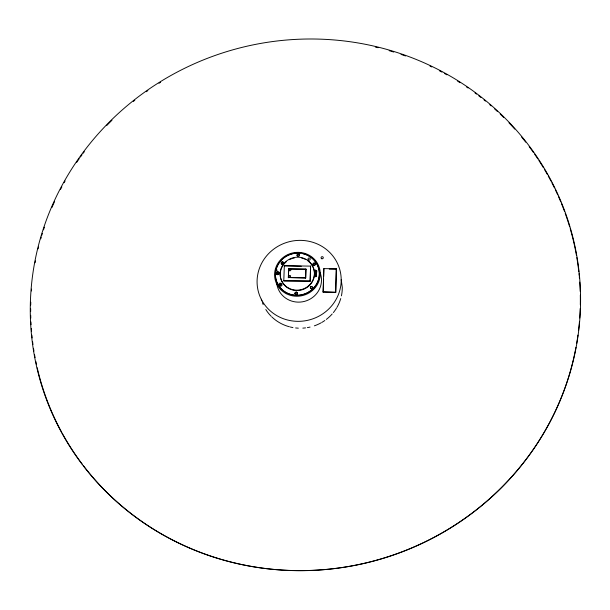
<?xml version="1.0" encoding="UTF-8"?>
<svg xmlns="http://www.w3.org/2000/svg" width="610" height="610" viewBox="0 0 610 610"><rect width="100%" height="100%" fill="white"/><g stroke="black" fill="none" stroke-linecap="round" stroke-linejoin="round"><path stroke-width="0.91" d="M335.713 292.525L336.331 268.789L323.849 268.613L323.094 291.946L335.713 292.525L336.331 268.789M323.17 292.327L323.59 279.281M323.681 276.483L323.849 268.613M310.139 281.233L310.604 266.12L284.329 265.762L283.787 280.844L310.139 281.233L310.604 266.12M305.671 278.046L305.93 269.04L288.683 268.804L288.324 277.535L305.671 278.046L305.93 269.04M288.4 277.794L288.683 268.804M315.751 275.354L316.049 270.459L316.62 270.482L316.453 275.994L315.751 275.354L316.453 275.994M315.881 275.972L316.178 271.084L316.75 271.107M316.323 275.377L316.62 270.482M277.329 272.952L277.786 273.562L277.817 272.769M301.287 266.257L284.329 265.762M329.27 269.094L336.392 269.193M288.759 269.071L305.991 269.307M288.324 277.535L305.61 277.786M310.078 280.974L283.787 280.844M323.094 291.946L335.652 292.137M341.204 279.632A42.181 40.374 -14.7 0 1 278.435 316.521A42.181 40.374 -14.7 0 1 277.786 246.417A42.181 40.374 -14.7 0 1 341.204 279.632L342.286 287.363A41.236 39.559 -14.7 0 1 341.417 295.858M576.824 257.572A275.522 264.839 -14.7 0 1 578.806 271.801M579.004 273.692A275.522 264.839 -14.7 0 1 579.195 275.59M579.286 276.536A275.522 264.839 -14.7 0 1 579.447 278.389M579.736 282.102A275.522 264.839 -14.7 0 1 580.217 291.458M580.316 295.225A275.522 264.839 -14.7 0 1 580.316 304.703M580.217 308.5A275.522 264.839 -14.7 0 1 579.729 318.023M579.431 321.828A275.522 264.839 -14.7 0 1 578.562 330.376M577.952 335.103A275.522 264.839 -14.7 0 1 576.648 343.567M575.977 347.303A275.522 264.839 -14.7 0 1 366.892 562.771A275.522 264.839 -14.7 0 1 83.318 465.575M82.152 464.042A275.522 264.839 -14.7 0 1 62.09 432.993M61.64 432.162A275.522 264.839 -14.7 0 1 37.21 367.784M36.394 364.117A275.522 264.839 -14.7 0 1 35.815 361.349M35.083 357.643A275.522 264.839 -14.7 0 1 34.572 354.852M33.939 351.116A275.522 264.839 -14.7 0 1 33.504 348.302M32.971 344.551A275.522 264.839 -14.7 0 1 32.604 341.73M32.162 337.955A275.522 264.839 -14.7 0 1 31.872 335.126M31.529 331.344A275.522 264.839 -14.7 0 1 31.316 328.515M31.072 324.733A275.522 264.839 -14.7 0 1 30.927 321.905M30.782 318.138A275.522 264.839 -14.7 0 1 30.713 315.309M30.668 311.558A275.522 264.839 -14.7 0 1 30.668 308.744M30.721 305.015A275.522 264.839 -14.7 0 1 30.79 302.224M31.392 290.978A275.522 264.839 -14.7 0 1 31.545 289.087M35.09 262.742A275.522 264.839 -14.7 0 1 35.449 260.874M38.094 248.842A275.522 264.839 -14.7 0 1 38.552 247.004M40.756 238.83A275.522 264.839 -14.7 0 1 41.282 237.031M41.816 235.239A275.522 264.839 -14.7 0 1 42.357 233.455M43.501 229.863A275.522 264.839 -14.7 0 1 44.4 227.164M51.911 207.552A275.522 264.839 -14.7 0 1 54.633 201.422M60.527 189.382A275.522 264.839 -14.7 0 1 61.869 186.851M64.149 182.665A275.522 264.839 -14.7 0 1 65.087 181.01M76.563 162.542A275.522 264.839 -14.7 0 1 79.269 158.638M80.375 157.083A275.522 264.839 -14.7 0 1 82.045 154.765M83.181 153.232A275.522 264.839 -14.7 0 1 84.325 151.699M106.643 125.614A275.522 264.839 -14.7 0 1 111.973 120.261M133.308 101.451A275.522 264.839 -14.7 0 1 134.81 100.269M146.308 91.713A275.522 264.839 -14.7 0 1 147.872 90.615M158.981 83.28A275.522 264.839 -14.7 0 1 160.59 82.274M375.325 47.046A275.522 264.839 -14.7 0 1 378.093 47.717M389.149 50.676A275.522 264.839 -14.7 0 1 393.732 52.041M401.006 54.397A275.522 264.839 -14.7 0 1 405.513 55.975M430.027 66.124A275.522 264.839 -14.7 0 1 431.728 66.932M439.368 70.752A275.522 264.839 -14.7 0 1 441.892 72.087M444.408 73.444A275.522 264.839 -14.7 0 1 446.916 74.832M457.622 81.168A275.522 264.839 -14.7 0 1 460.054 82.701M466.452 86.91A275.522 264.839 -14.7 0 1 468.03 87.985M475.015 92.972A275.522 264.839 -14.7 0 1 476.54 94.108M478.812 95.823A275.522 264.839 -14.7 0 1 481.061 97.569M484.02 99.918A275.522 264.839 -14.7 0 1 485.461 101.092M489.769 104.684A275.522 264.839 -14.7 0 1 491.187 105.911M494.71 109.022A275.522 264.839 -14.7 0 1 497.501 111.561M500.261 114.146A275.522 264.839 -14.7 0 1 503.654 117.433M508.984 122.839A275.522 264.839 -14.7 0 1 514.787 129.106M521.58 137.006A275.522 264.839 -14.7 0 1 525.728 142.153M529.167 146.629A275.522 264.839 -14.7 0 1 530.288 148.138M530.837 148.886A275.522 264.839 -14.7 0 1 533.582 152.698M534.665 154.246A275.522 264.839 -14.7 0 1 537.845 158.935M538.889 160.522A275.522 264.839 -14.7 0 1 543.441 167.773M544.425 169.412A275.522 264.839 -14.7 0 1 547.307 174.376M548.245 176.046A275.522 264.839 -14.7 0 1 550.975 181.101M551.867 182.802A275.522 264.839 -14.7 0 1 554.452 187.933M555.283 189.657A275.522 264.839 -14.7 0 1 557.708 194.864M558.493 196.611A275.522 264.839 -14.7 0 1 560.75 201.872M561.474 203.626A275.522 264.839 -14.7 0 1 564.563 211.563M565.203 213.325A275.522 264.839 -14.7 0 1 569.656 226.806M570.19 228.628A275.522 264.839 -14.7 0 1 576.496 255.681M276.772 272.35A1.433 1.365 -17.5 0 1 279.09 272.883A1.433 1.365 -17.5 0 1 277.55 274.698A1.433 1.365 -17.5 0 1 276.528 272.632M340.738 298.542A41.236 39.559 -14.7 0 1 336.918 307.432M336.461 308.187A41.236 39.559 -14.7 0 1 333.373 312.556M332.214 313.929A41.236 39.559 -14.7 0 1 326.312 319.419M324.848 320.494A41.236 39.559 -14.7 0 1 321.805 322.431M321.02 322.873A41.236 39.559 -14.7 0 1 314.379 325.831M310.04 327.082A41.236 39.559 -14.7 0 1 307.356 327.623M305.549 327.883A41.236 39.559 -14.7 0 1 302.834 328.127M298.328 328.157A41.236 39.559 -14.7 0 1 295.614 327.944M292.93 327.555A41.236 39.559 -14.7 0 1 290.299 327.006M289.437 326.785A41.236 39.559 -14.7 0 1 271.808 316.903M271.13 316.239A41.236 39.559 -14.7 0 1 265.815 309.529M263.177 304.52A41.236 39.559 -14.7 0 1 262.468 302.766M261.842 300.982A41.236 39.559 -14.7 0 1 261.316 299.19M320.029 272.449A22.494 21.533 -14.7 0 1 304.581 301.355A22.494 21.533 -14.7 0 1 276.826 283.902M307.989 260.943A17.187 16.417 -14.7 0 1 312.129 282.117A17.187 16.417 -14.7 0 1 290.779 289.43A17.187 16.417 -14.7 0 1 280.791 270.26M281.035 269.429A17.187 16.417 -14.7 0 1 282.476 266.25M282.933 265.51A17.187 16.417 -14.7 0 1 286.486 261.591M289.46 259.639A17.187 16.417 -14.7 0 1 291.938 258.579M292.785 258.312A17.187 16.417 -14.7 0 1 294.531 257.908M301.622 258.045A17.187 16.417 -14.7 0 1 305.762 259.555M302.865 253.714A22.044 21.06 -14.7 0 1 318.138 280.89A22.044 21.06 -14.7 0 1 288.263 293.692A22.044 21.06 -14.7 0 1 278.328 264.221M278.816 263.428A22.044 21.06 -14.7 0 1 285.488 256.81M286.288 256.314A22.044 21.06 -14.7 0 1 293.944 253.508M295.575 253.28A22.044 21.06 -14.7 0 1 300.059 253.264M316.537 272.304C316.689 274.012 316.689 269.246 316.537 272.304M316.369 274.919C316.498 276.871 316.544 271.93 316.369 274.919M315.126 275.179L315.69 275.301L315.126 275.179M315.423 276.574L315.98 276.688L315.423 276.574M276.361 270.161C276.833 271.755 277.68 269.056 276.361 270.161M315.408 270.184L315.942 270.375L315.408 270.184M315.705 271.572L316.232 271.77L315.705 271.572M280.066 285.327L279.769 285.289A1.144 1.098 -17.7 0 1 279.342 283.437A1.144 1.098 -17.7 0 1 281.225 283.963L281.256 284.245A1.144 1.098 -17.7 0 1 280.066 285.327M295.225 293.845L295.103 293.288A1.151 1.106 -15.7 0 1 297.367 293.067L297.39 293.357A1.151 1.106 -15.7 0 1 295.225 293.845L295.11 293.357A1.151 1.106 -15.7 0 1 296.696 292.335A1.151 1.106 -15.7 0 1 297.108 294.096A1.151 1.106 -15.7 0 1 295.248 293.913L295.225 293.845M189.458 547.986A275.834 265.106 -14.7 0 0 579.5 276.147A275.834 265.106 -14.7 0 0 147.315 90.272A275.834 265.106 -14.7 0 0 189.458 547.986M308.698 260.089A1.144 1.09 -12.5 0 0 310.254 258.892A1.144 1.09 -12.5 0 0 308.416 258.221A1.144 1.09 -12.5 0 0 308.698 260.089M321.752 258.731A1.121 1.067 -10.7 0 0 323.285 257.572A1.121 1.067 -10.7 0 0 321.493 256.901A1.121 1.067 -10.7 0 0 321.752 258.731M277.253 274.492A1.433 1.365 -17.5 0 0 279.075 272.83A1.433 1.365 -17.5 0 0 276.719 272.182A1.433 1.365 -17.5 0 0 277.253 274.492M289.399 277.1A0.915 0.869 -15.9 0 0 290.596 276.094A0.915 0.869 -15.9 0 0 289.11 275.621A0.915 0.869 -15.9 0 0 289.399 277.1M289.506 270.68A0.907 0.869 -15.6 0 0 290.863 269.887A0.907 0.869 -15.6 0 0 289.498 269.17A0.907 0.869 -15.6 0 0 289.506 270.68M295.873 294.302A1.151 1.106 -15.7 0 0 297.344 292.991A1.151 1.106 -15.7 0 0 295.454 292.434A1.151 1.106 -15.7 0 0 295.873 294.302M297.787 256.208A1.144 1.083 -13.9 0 0 299.312 254.988A1.144 1.083 -13.9 0 0 297.474 254.355A1.144 1.083 -13.9 0 0 297.787 256.208M311.001 288.416A1.029 0.991 -13 0 0 312.404 287.333A1.029 0.991 -13 0 0 310.749 286.723A1.029 0.991 -13 0 0 311.001 288.416M280.348 285.96A1.144 1.098 -17.6 0 0 282.018 284.9A1.144 1.098 -17.6 0 0 280.272 284.054A1.144 1.098 -17.6 0 0 280.348 285.96M313.616 265.083A1.144 1.09 -11.9 0 0 315.324 264.107A1.144 1.09 -11.9 0 0 313.616 263.192A1.144 1.09 -11.9 0 0 313.616 265.083M281.812 263.947A1.144 1.09 -16.3 0 0 283.482 262.902A1.144 1.09 -16.3 0 0 281.744 262.056A1.144 1.09 -16.3 0 0 281.812 263.947M311.016 288.5A1.029 0.991 -13 0 0 312.419 287.417A1.029 0.991 -13 0 0 310.764 286.807A1.029 0.991 -13 0 0 311.016 288.5M281.835 264.031A1.144 1.083 -16.3 0 0 283.513 262.986A1.144 1.083 -16.3 0 0 281.774 262.14A1.144 1.083 -16.3 0 0 281.835 264.031M297.81 256.299A1.144 1.083 -13.9 0 0 299.335 255.071A1.144 1.083 -13.9 0 0 297.497 254.446A1.144 1.083 -13.9 0 0 297.81 256.299M313.631 265.167A1.144 1.09 -11.9 0 0 315.347 264.191A1.144 1.09 -11.9 0 0 313.631 263.276A1.144 1.09 -11.9 0 0 313.631 265.167M286.273 293.692A22.898 21.884 -14.7 0 0 320.25 273.501A22.898 21.884 -14.7 0 0 285.724 255.697A22.898 21.884 -14.7 0 0 286.273 293.692M288.865 288.233A17.202 16.439 -14.7 0 0 314.409 273.097A17.202 16.439 -14.7 0 0 288.492 259.692A17.202 16.439 -14.7 0 0 288.865 288.233M286.639 292.8A22.052 21.075 -14.7 0 0 319.358 273.364A22.052 21.075 -14.7 0 0 286.12 256.215A22.052 21.075 -14.7 0 0 286.639 292.8"/></g></svg>
